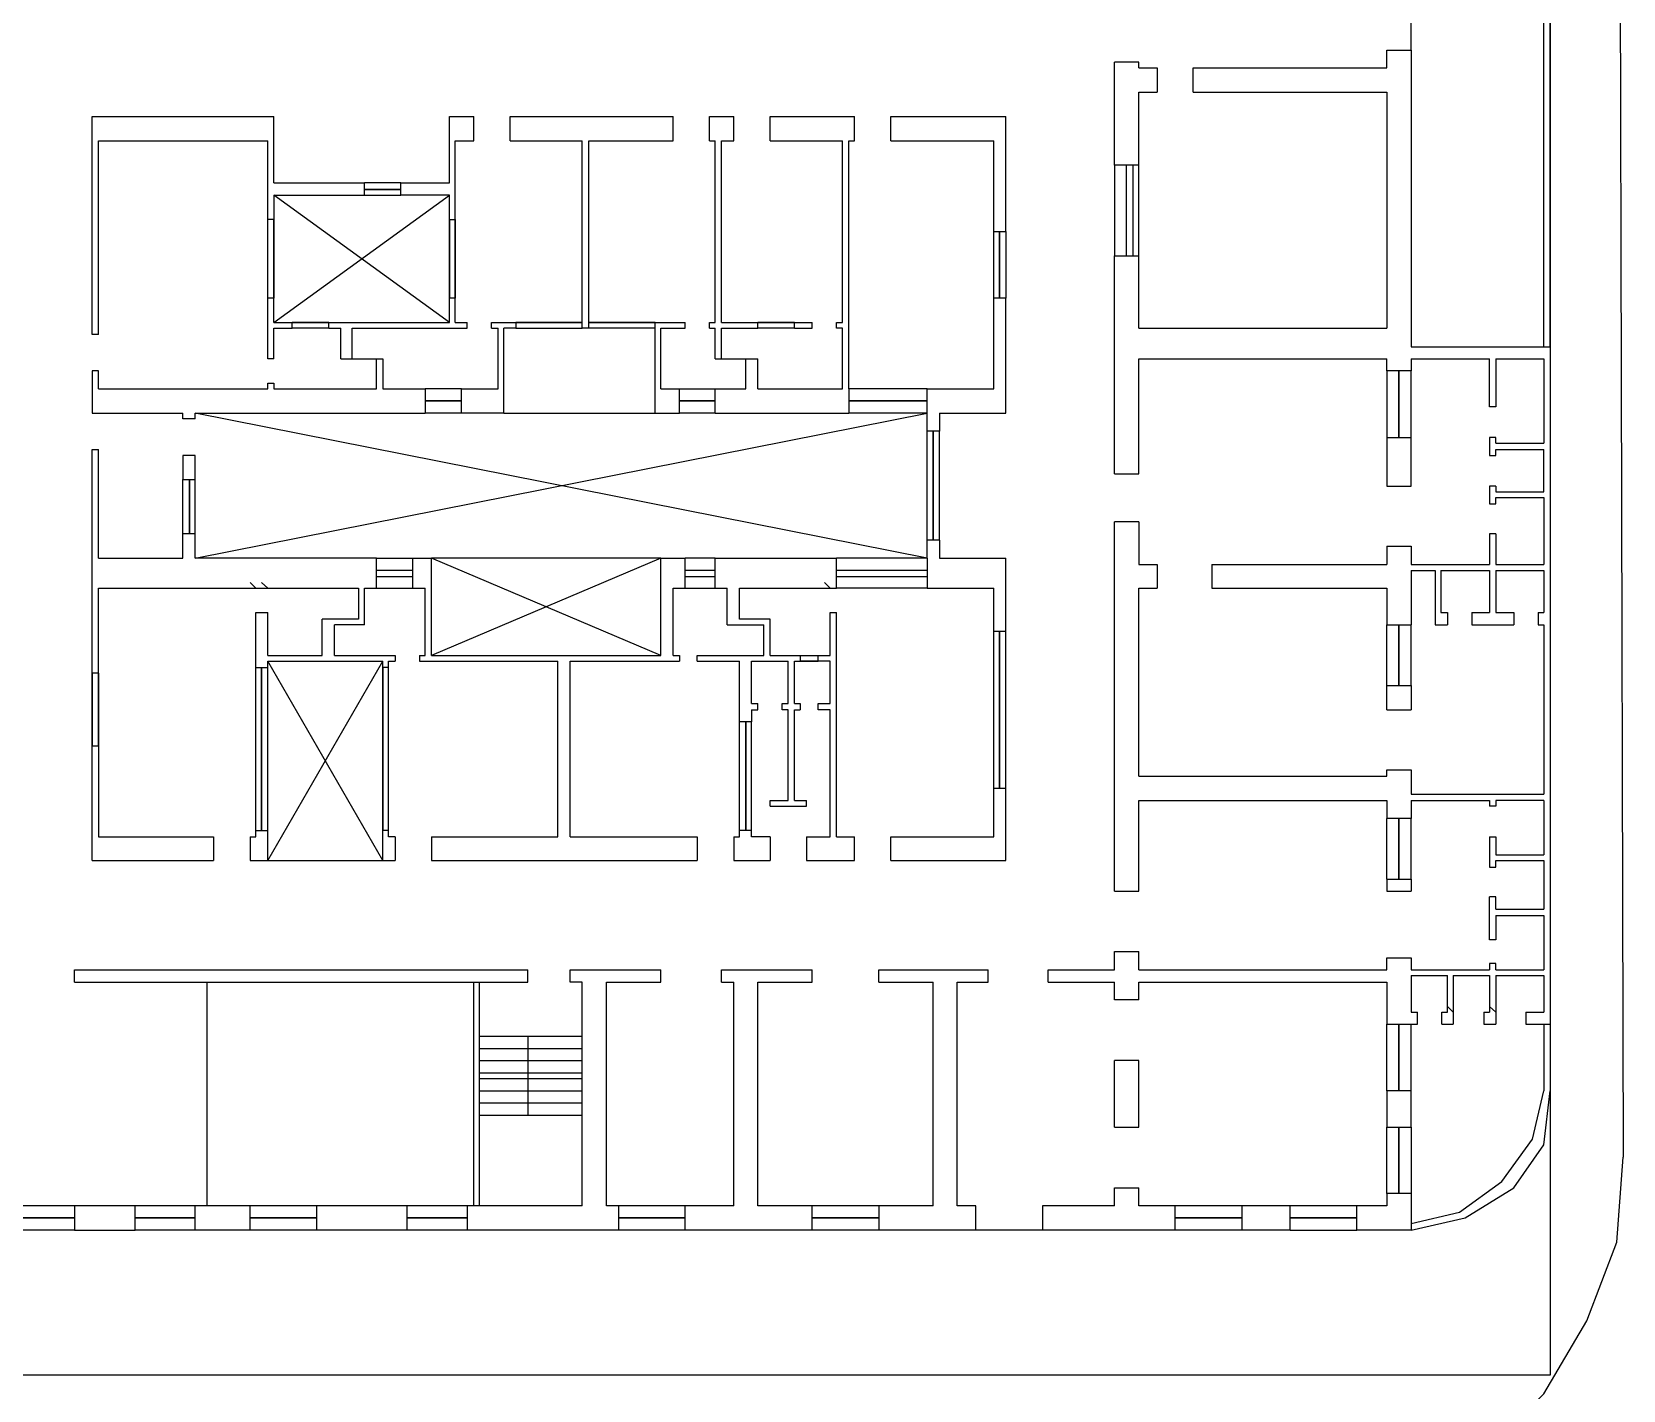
# Model space of a CAD drawing. Header units: millimetres. Extents: x -518.8 to -461.2, y 3.5 to 44.2.
# Drawn here: x -475.176 to -473.502, y 11.647 to 13.076 of the extents above; entities that cross this region are included whole.
import ezdxf

# ---------------------------------------------------------------- set-up
doc = ezdxf.new("R2010")
doc.units = ezdxf.units.MM
doc.header["$MEASUREMENT"] = 0
doc.layers.add('8', color=8, linetype='Continuous')

msp = doc.modelspace()

# ---------------------------------------------------------------- linework, layer by layer
at = {"layer": '8'}
for points in [[(-473.5083, 14.4887), (-473.5015, 11.8917)], [(-473.5782, 14.0052), (-473.5782, 11.6624)], [(-473.585, 12.7443), (-473.585, 13.5721)], [(-473.5782, 12.7443), (-473.5782, 13.5721)], [(-473.7504, 13.0375), (-473.7504, 13.0563), (-473.7504, 13.0563), (-473.7248, 13.0563), (-473.7248, 13.0563), (-473.7248, 13.1007)], [(-473.7248, 13.0563), (-473.7248, 12.7443)], [(-474.0369, 12.9353), (-474.0369, 13.0436)], [(-474.0113, 13.0375), (-474.0113, 13.0436), (-474.0369, 13.0436)], [(-474.0113, 13.0375), (-473.9918, 13.0375)], [(-473.9918, 13.0375), (-473.9918, 13.012)], [(-473.9542, 13.012), (-473.9542, 13.0375), (-473.9542, 13.0375), (-473.7504, 13.0375)], [(-474.0113, 12.9353), (-474.0113, 13.012)], [(-474.0113, 13.012), (-473.9918, 13.012)], [(-473.9542, 13.012), (-473.7504, 13.012)], [(-473.7504, 13.012), (-473.7504, 12.7639)], [(-475.1128, 12.7571), (-475.1128, 12.9864)], [(-475.1128, 12.9864), (-474.9218, 12.9864)], [(-474.9218, 12.9165), (-474.9218, 12.9864)], [(-474.7369, 12.9165), (-474.7369, 12.9864)], [(-474.7369, 12.9864), (-474.7113, 12.9864)], [(-474.7113, 12.9609), (-474.7113, 12.9864)], [(-474.673, 12.9864), (-474.5015, 12.9864)], [(-474.673, 12.9609), (-474.673, 12.9864)], [(-474.5015, 12.9609), (-474.5015, 12.9864)], [(-474.4632, 12.9609), (-474.4632, 12.9864)], [(-474.4632, 12.9864), (-474.4376, 12.9864)], [(-474.4376, 12.9609), (-474.4376, 12.9864)], [(-474.3993, 12.9609), (-474.3993, 12.9864)], [(-474.3993, 12.9864), (-474.3105, 12.9864)], [(-474.3105, 12.9609), (-474.3105, 12.9864)], [(-474.2722, 12.9609), (-474.2722, 12.9864)], [(-474.2722, 12.9864), (-474.1511, 12.9864)], [(-474.1511, 12.8654), (-474.1511, 12.9864)], [(-475.106, 12.7571), (-475.106, 12.9609)], [(-475.106, 12.9609), (-474.9278, 12.9609)], [(-474.9218, 12.9037), (-474.9218, 12.8782), (-474.9218, 12.7954), (-474.9218, 12.7954), (-474.9218, 12.8782), (-474.9218, 12.8782), (-474.9218, 12.7954), (-474.9218, 12.7954), (-474.9278, 12.7954), (-474.9278, 12.7954), (-474.9278, 12.8782), (-474.9278, 12.8782), (-474.9278, 12.9609)], [(-474.7308, 12.9609), (-474.7113, 12.9609)], [(-474.7308, 12.8782), (-474.7308, 12.9609)], [(-474.673, 12.9609), (-474.597, 12.9609)], [(-474.597, 12.7639), (-474.597, 12.9609)], [(-474.5902, 12.7639), (-474.5902, 12.9609)], [(-474.5902, 12.9609), (-474.5015, 12.9609)], [(-474.4632, 12.9609), (-474.4572, 12.9609)], [(-474.4572, 12.7699), (-474.4572, 12.9609)], [(-474.4504, 12.7699), (-474.4504, 12.9609)], [(-474.4504, 12.9609), (-474.4376, 12.9609)], [(-474.3993, 12.9609), (-474.3233, 12.9609)], [(-474.3233, 12.7699), (-474.3233, 12.9609)], [(-474.3166, 12.7), (-474.3166, 12.9609)], [(-474.3166, 12.9609), (-474.3105, 12.9609)], [(-474.2722, 12.9609), (-474.1639, 12.9609)], [(-474.1639, 12.8654), (-474.1639, 12.9609)], [(-474.0113, 12.9353), (-474.0369, 12.9353), (-474.0369, 12.9353), (-474.0369, 12.8398), (-474.0113, 12.8398), (-474.0113, 12.8398), (-474.0113, 12.9353)], [(-474.0241, 12.8398), (-474.0241, 12.9353)], [(-474.0173, 12.8398), (-474.0173, 12.9353)], [(-474.9218, 12.9165), (-474.8263, 12.9165)], [(-474.8263, 12.9037), (-474.8263, 12.9165)], [(-474.788, 12.9165), (-474.8263, 12.9165)], [(-474.7369, 12.9037), (-474.788, 12.9037), (-474.788, 12.9037), (-474.788, 12.9165), (-474.788, 12.9165), (-474.7369, 12.9165)], [(-474.7369, 12.7699), (-474.9218, 12.9037)], [(-474.9218, 12.7699), (-474.7369, 12.9037)], [(-474.9218, 12.9037), (-474.8263, 12.9037)], [(-474.788, 12.9097), (-474.8263, 12.9097), (-474.788, 12.9097)], [(-474.8263, 12.9037), (-474.788, 12.9037)], [(-474.7369, 12.8782), (-474.7369, 12.9037)], [(-474.9218, 12.8782), (-474.9278, 12.8782)], [(-474.7369, 12.8782), (-474.7308, 12.8782), (-474.7308, 12.8782), (-474.7308, 12.7954), (-474.7369, 12.7954), (-474.7369, 12.7954), (-474.7369, 12.8782), (-474.7369, 12.8782), (-474.7369, 12.7954)], [(-474.7308, 12.7954), (-474.7308, 12.8782)], [(-474.1639, 12.8654), (-474.1511, 12.8654), (-474.1511, 12.8654), (-474.1511, 12.7954), (-474.1639, 12.7954), (-474.1639, 12.7954), (-474.1639, 12.8654)], [(-474.1579, 12.7954), (-474.1579, 12.8654), (-474.1579, 12.8654), (-474.1579, 12.7954)], [(-474.0369, 12.6105), (-474.0369, 12.8398)], [(-474.0113, 12.7639), (-474.0113, 12.8398)], [(-474.9278, 12.7315), (-474.9278, 12.7954)], [(-474.9218, 12.7699), (-474.9218, 12.7954)], [(-474.7369, 12.7699), (-474.7369, 12.7954)], [(-474.7308, 12.7699), (-474.7308, 12.7954)], [(-474.1639, 12.7), (-474.1639, 12.7954)], [(-474.1511, 12.6744), (-474.1511, 12.7954)], [(-474.9218, 12.7699), (-474.9023, 12.7699)], [(-474.9218, 12.7639), (-474.9023, 12.7639)], [(-474.9218, 12.7315), (-474.9218, 12.7639)], [(-474.9023, 12.7639), (-474.9023, 12.7699)], [(-474.8639, 12.7699), (-474.9023, 12.7699), (-474.9023, 12.7699), (-474.8639, 12.7699)], [(-474.8639, 12.7699), (-474.9023, 12.7699)], [(-474.8639, 12.7639), (-474.9023, 12.7639)], [(-474.8639, 12.7639), (-474.8639, 12.7699)], [(-474.8639, 12.7699), (-474.7369, 12.7699)], [(-474.8639, 12.7639), (-474.8511, 12.7639)], [(-474.8511, 12.7315), (-474.8511, 12.7639)], [(-474.8391, 12.7639), (-474.7181, 12.7639)], [(-474.8391, 12.7315), (-474.8391, 12.7639)], [(-474.7308, 12.7699), (-474.7181, 12.7699)], [(-474.7181, 12.7639), (-474.7181, 12.7699)], [(-474.6925, 12.7639), (-474.6925, 12.7699)], [(-474.6925, 12.7699), (-474.6669, 12.7699), (-474.6669, 12.7699), (-474.6669, 12.7639)], [(-474.6925, 12.7639), (-474.6857, 12.7639)], [(-474.6857, 12.7), (-474.6857, 12.7639)], [(-474.6669, 12.7639), (-474.6797, 12.7639)], [(-474.6797, 12.6744), (-474.6797, 12.7639)], [(-474.597, 12.7699), (-474.6669, 12.7699), (-474.597, 12.7699), (-474.6669, 12.7699)], [(-474.6669, 12.7639), (-474.597, 12.7639)], [(-474.5203, 12.7639), (-474.5902, 12.7639), (-474.5902, 12.7639), (-474.597, 12.7639)], [(-474.5203, 12.7699), (-474.5902, 12.7699), (-474.5203, 12.7699), (-474.5902, 12.7699)], [(-474.5203, 12.7699), (-474.4887, 12.7699)], [(-474.5203, 12.6744), (-474.5203, 12.7699)], [(-474.5143, 12.7639), (-474.4887, 12.7639)], [(-474.5143, 12.7), (-474.5143, 12.7639)], [(-474.4887, 12.7639), (-474.4887, 12.7699)], [(-474.4632, 12.7639), (-474.4632, 12.7699)], [(-474.4632, 12.7699), (-474.4572, 12.7699)], [(-474.4632, 12.7639), (-474.4572, 12.7639)], [(-474.4572, 12.7315), (-474.4572, 12.7639)], [(-474.4504, 12.7699), (-474.4121, 12.7699)], [(-474.4504, 12.7315), (-474.4504, 12.7639)], [(-474.4504, 12.7639), (-474.4121, 12.7639)], [(-474.4121, 12.7639), (-474.4121, 12.7699)], [(-474.4121, 12.7699), (-474.3737, 12.7699), (-474.3737, 12.7699), (-474.3549, 12.7699)], [(-474.3737, 12.7699), (-474.4121, 12.7699), (-474.4121, 12.7699), (-474.3737, 12.7699)], [(-474.3737, 12.7639), (-474.4121, 12.7639)], [(-474.3737, 12.7639), (-474.3737, 12.7699)], [(-474.3737, 12.7639), (-474.3549, 12.7639)], [(-474.3549, 12.7639), (-474.3549, 12.7699)], [(-474.3233, 12.7639), (-474.3293, 12.7639), (-474.3293, 12.7639), (-474.3293, 12.7699), (-474.3233, 12.7699)], [(-474.3233, 12.7), (-474.3233, 12.7639)], [(-474.0113, 12.7639), (-473.7504, 12.7639)], [(-475.106, 12.7571), (-475.1128, 12.7571)], [(-474.9218, 12.7315), (-474.9278, 12.7315)], [(-474.8511, 12.7315), (-474.8136, 12.7315)], [(-474.8391, 12.7315), (-474.8068, 12.7315)], [(-474.8136, 12.7), (-474.8136, 12.7315)], [(-474.8068, 12.7315), (-474.8068, 12.7), (-474.8068, 12.7), (-474.7624, 12.7), (-474.7624, 12.7), (-474.7624, 12.6744)], [(-474.4572, 12.7315), (-474.4248, 12.7315)], [(-474.4504, 12.7315), (-474.4121, 12.7315)], [(-474.4248, 12.7), (-474.4248, 12.7315)], [(-474.4121, 12.7), (-474.4121, 12.7315)], [(-474.0369, 12.6105), (-474.0113, 12.6105), (-474.0113, 12.6105), (-474.0113, 12.7315), (-474.0113, 12.7315), (-473.7504, 12.7315)], [(-473.7248, 12.7315), (-473.7248, 12.7188), (-473.7248, 12.7188), (-473.7504, 12.7188), (-473.7504, 12.7315)], [(-473.7248, 12.7443), (-473.5782, 12.7443)], [(-473.7248, 12.7315), (-473.6421, 12.7315)], [(-473.6354, 12.7315), (-473.6354, 12.6812), (-473.6354, 12.6812), (-473.6421, 12.6812), (-473.6421, 12.6812), (-473.6421, 12.7315)], [(-473.6354, 12.7315), (-473.585, 12.7315)], [(-473.585, 12.7315), (-473.585, 12.6428)], [(-473.5782, 12.7443), (-473.5782, 12.0315)], [(-475.106, 12.7), (-475.106, 12.7188), (-475.106, 12.7188), (-475.1128, 12.7188), (-475.1128, 12.7188), (-475.1128, 12.6744)], [(-473.7504, 12.7188), (-473.7504, 12.6488), (-473.7504, 12.6488), (-473.7248, 12.6488), (-473.7248, 12.6488), (-473.7248, 12.7188)], [(-473.7376, 12.6488), (-473.7376, 12.7188), (-473.7376, 12.7188), (-473.7376, 12.6488)], [(-475.106, 12.7), (-474.9278, 12.7)], [(-474.9278, 12.7), (-474.9278, 12.706), (-474.9278, 12.706), (-474.9218, 12.706), (-474.9218, 12.7)], [(-474.9218, 12.7), (-474.8136, 12.7)], [(-474.7241, 12.7), (-474.7624, 12.7)], [(-474.6797, 12.6744), (-474.7241, 12.6744), (-474.7241, 12.6744), (-474.7241, 12.7), (-474.7241, 12.7), (-474.6857, 12.7)], [(-474.5143, 12.7), (-474.4948, 12.7)], [(-474.4572, 12.6744), (-474.4948, 12.6744), (-474.4948, 12.6744), (-474.4948, 12.7), (-474.4948, 12.7), (-474.4572, 12.7)], [(-474.4572, 12.6744), (-474.4572, 12.7)], [(-474.4572, 12.7), (-474.4248, 12.7)], [(-474.4121, 12.7), (-474.3233, 12.7)], [(-474.3166, 12.7), (-474.3166, 12.6744)], [(-474.2339, 12.7), (-474.3166, 12.7)], [(-474.2339, 12.6744), (-474.2339, 12.7), (-474.2339, 12.7), (-474.1639, 12.7)], [(-474.7241, 12.6872), (-474.7624, 12.6872), (-474.7624, 12.6872), (-474.7241, 12.6872)], [(-474.4572, 12.6872), (-474.4948, 12.6872), (-474.4948, 12.6872), (-474.4572, 12.6872)], [(-474.2339, 12.6872), (-474.3166, 12.6872), (-474.3166, 12.6872), (-474.2339, 12.6872)], [(-475.1128, 12.6744), (-475.0173, 12.6744)], [(-475.0173, 12.6684), (-475.0173, 12.6744)], [(-475.0045, 12.6684), (-475.0173, 12.6684)], [(-475.0045, 12.5218), (-474.2339, 12.6744)], [(-474.2339, 12.5218), (-475.0045, 12.6744)], [(-475.0045, 12.6684), (-475.0045, 12.6744)], [(-475.0045, 12.6744), (-474.7624, 12.6744)], [(-474.7241, 12.6744), (-474.7624, 12.6744)], [(-474.6797, 12.6744), (-474.5203, 12.6744)], [(-474.5203, 12.6744), (-474.4948, 12.6744)], [(-474.4572, 12.6744), (-474.3166, 12.6744)], [(-474.2211, 12.6744), (-474.2211, 12.6556), (-474.2211, 12.6556), (-474.2339, 12.6556), (-474.2339, 12.6556), (-474.2339, 12.6744), (-474.3166, 12.6744)], [(-474.2211, 12.6744), (-474.1511, 12.6744)], [(-474.2339, 12.5406), (-474.2339, 12.6556)], [(-474.2278, 12.5406), (-474.2278, 12.6556), (-474.2278, 12.6556), (-474.2278, 12.5406)], [(-474.2211, 12.5406), (-474.2211, 12.6556)], [(-473.7504, 12.6488), (-473.7504, 12.5977), (-473.7504, 12.5977), (-473.7248, 12.5977), (-473.7248, 12.5977), (-473.7248, 12.6488)], [(-473.6354, 12.6428), (-473.6354, 12.6488), (-473.6354, 12.6488), (-473.6421, 12.6488)], [(-473.6421, 12.6488), (-473.6421, 12.63)], [(-475.1128, 12.4007), (-475.1128, 12.636)], [(-475.1128, 12.636), (-475.106, 12.636)], [(-475.106, 12.5218), (-475.106, 12.636)], [(-475.0045, 12.63), (-475.0173, 12.63), (-475.0173, 12.63), (-475.0173, 12.6045), (-475.0045, 12.6045), (-475.0045, 12.6045), (-475.0045, 12.63)], [(-473.6421, 12.63), (-473.6354, 12.63), (-473.6354, 12.636), (-473.6354, 12.636), (-473.585, 12.636)], [(-473.6354, 12.6428), (-473.585, 12.6428)], [(-473.6354, 12.5977), (-473.6354, 12.5917), (-473.6354, 12.5917), (-473.585, 12.5917), (-473.585, 12.5917), (-473.585, 12.636)], [(-475.0173, 12.5473), (-475.0173, 12.6045)], [(-475.0105, 12.5473), (-475.0105, 12.6045), (-475.0105, 12.6045), (-475.0105, 12.5473)], [(-475.0045, 12.5473), (-475.0045, 12.6045)], [(-473.6421, 12.5977), (-473.6421, 12.5789)], [(-473.6354, 12.5977), (-473.6421, 12.5977)], [(-473.6421, 12.5789), (-473.6354, 12.5789), (-473.6354, 12.5857), (-473.6354, 12.5857), (-473.585, 12.5857)], [(-473.585, 12.5857), (-473.585, 12.515)], [(-475.0045, 12.5473), (-475.0173, 12.5473)], [(-475.0173, 12.5218), (-475.0173, 12.5473)], [(-475.0045, 12.5218), (-475.0045, 12.5473)], [(-474.0369, 12.1714), (-474.0369, 12.5601)], [(-474.0113, 12.5601), (-474.0369, 12.5601)], [(-474.0113, 12.5601), (-474.0113, 12.515), (-474.0113, 12.515), (-473.9918, 12.515)], [(-473.6354, 12.5473), (-473.6421, 12.5473)], [(-473.6421, 12.5473), (-473.6421, 12.515)], [(-473.6354, 12.5473), (-473.6354, 12.515)], [(-474.2211, 12.5406), (-474.2339, 12.5406)], [(-474.2339, 12.5218), (-474.2339, 12.5406)], [(-474.2211, 12.5406), (-474.2211, 12.5218), (-474.2211, 12.5218), (-474.1511, 12.5218)], [(-473.7504, 12.5345), (-473.7248, 12.5345)], [(-473.7504, 12.5345), (-473.7504, 12.515)], [(-473.7248, 12.5345), (-473.7248, 12.515)], [(-475.106, 12.5218), (-475.0173, 12.5218)], [(-474.8136, 12.4902), (-474.8136, 12.5218), (-474.8136, 12.5218), (-475.0045, 12.5218)], [(-474.8136, 12.5218), (-474.7752, 12.5218), (-474.7752, 12.5218), (-474.7557, 12.5218)], [(-474.7752, 12.4902), (-474.7752, 12.5218)], [(-474.5143, 12.5218), (-474.7557, 12.5218)], [(-474.5143, 12.5218), (-474.7557, 12.4195), (-474.7557, 12.4195), (-474.5143, 12.4195), (-474.5143, 12.4195), (-474.7557, 12.5218)], [(-474.7557, 12.4195), (-474.7557, 12.5218)], [(-474.5143, 12.5218), (-474.4887, 12.5218)], [(-474.5143, 12.4195), (-474.5143, 12.5218)], [(-474.5015, 12.4902), (-474.4887, 12.4902), (-474.4887, 12.4902), (-474.4572, 12.4902), (-474.4572, 12.4902), (-474.4572, 12.5218)], [(-474.4572, 12.5218), (-474.4887, 12.5218)], [(-474.4887, 12.4902), (-474.4887, 12.5218)], [(-474.4572, 12.5218), (-474.3293, 12.5218)], [(-474.3293, 12.4902), (-474.3293, 12.5218)], [(-474.2339, 12.5218), (-474.3293, 12.5218)], [(-474.2339, 12.5218), (-474.2339, 12.4902), (-474.2339, 12.4902), (-474.1639, 12.4902)], [(-474.1511, 12.4451), (-474.1511, 12.5218)], [(-473.9918, 12.515), (-473.9918, 12.4902)], [(-473.9346, 12.515), (-473.7504, 12.515)], [(-473.9346, 12.515), (-473.9346, 12.4902)], [(-473.7248, 12.515), (-473.6421, 12.515)], [(-473.6354, 12.515), (-473.585, 12.515)], [(-474.9406, 12.4902), (-474.9466, 12.4962)], [(-474.9278, 12.4902), (-474.9346, 12.4962)], [(-474.7752, 12.509), (-474.8136, 12.509)], [(-474.7752, 12.5022), (-474.8136, 12.5022)], [(-474.4572, 12.509), (-474.4887, 12.509)], [(-474.4572, 12.5022), (-474.4887, 12.5022)], [(-474.3361, 12.4902), (-474.3421, 12.4962)], [(-474.2339, 12.509), (-474.3293, 12.509)], [(-474.2339, 12.5022), (-474.3293, 12.5022)], [(-473.7248, 12.509), (-473.6993, 12.509)], [(-473.7248, 12.509), (-473.7248, 12.4518)], [(-473.6993, 12.509), (-473.6993, 12.4518)], [(-473.6933, 12.509), (-473.6933, 12.4646), (-473.6933, 12.4646), (-473.6865, 12.4646)], [(-473.6933, 12.509), (-473.6421, 12.509)], [(-473.6421, 12.509), (-473.6421, 12.4646)], [(-473.6354, 12.509), (-473.585, 12.509)], [(-473.6354, 12.509), (-473.6354, 12.4646)], [(-473.585, 12.509), (-473.585, 12.4646)], [(-475.106, 12.4007), (-475.106, 12.4902)], [(-475.106, 12.4902), (-474.9406, 12.4902)], [(-474.9406, 12.4902), (-474.9278, 12.4902)], [(-474.9278, 12.4902), (-474.8324, 12.4902), (-474.8324, 12.4902), (-474.8324, 12.4578), (-474.8324, 12.4578), (-474.8707, 12.4578)], [(-474.8263, 12.4902), (-474.8136, 12.4902)], [(-474.8263, 12.4518), (-474.8263, 12.4902)], [(-474.8136, 12.4902), (-474.7752, 12.4902), (-474.7752, 12.4902), (-474.7624, 12.4902)], [(-474.7624, 12.4195), (-474.7624, 12.4902)], [(-474.5015, 12.4195), (-474.5015, 12.4902)], [(-474.4572, 12.4902), (-474.4444, 12.4902)], [(-474.4444, 12.4518), (-474.4444, 12.4902)], [(-474.3993, 12.4578), (-474.4316, 12.4578), (-474.4316, 12.4578), (-474.4316, 12.4902)], [(-474.4316, 12.4902), (-474.3361, 12.4902)], [(-474.3361, 12.4902), (-474.3293, 12.4902)], [(-474.2339, 12.4902), (-474.3293, 12.4902)], [(-474.1639, 12.4451), (-474.1639, 12.4902)], [(-474.0113, 12.2924), (-474.0113, 12.4902)], [(-474.0113, 12.4902), (-473.9918, 12.4902)], [(-473.9346, 12.4902), (-473.7504, 12.4902)], [(-473.7504, 12.4902), (-473.7504, 12.4518)], [(-474.9406, 12.4067), (-474.9406, 12.4646)], [(-474.9406, 12.4646), (-474.9278, 12.4646)], [(-474.9278, 12.4195), (-474.9278, 12.4646)], [(-474.3361, 12.4646), (-474.3293, 12.4646)], [(-474.3361, 12.4195), (-474.3361, 12.4646)], [(-474.3293, 12.2285), (-474.3293, 12.4646)], [(-473.6865, 12.4646), (-473.6865, 12.4518)], [(-473.6609, 12.4646), (-473.6421, 12.4646)], [(-473.6609, 12.4646), (-473.6609, 12.4518)], [(-473.6354, 12.4646), (-473.6166, 12.4646)], [(-473.6166, 12.4646), (-473.6166, 12.4518)], [(-473.591, 12.4646), (-473.585, 12.4646)], [(-473.591, 12.4646), (-473.591, 12.4518)], [(-474.8707, 12.4195), (-474.8707, 12.4578)], [(-474.8579, 12.4195), (-474.8579, 12.4518)], [(-474.8263, 12.4518), (-474.8579, 12.4518)], [(-474.4444, 12.4518), (-474.406, 12.4518)], [(-474.406, 12.4195), (-474.406, 12.4518)], [(-474.3993, 12.4195), (-474.3993, 12.4578)], [(-474.1639, 12.2797), (-474.1639, 12.4451)], [(-474.1639, 12.4451), (-474.1511, 12.4451)], [(-474.1579, 12.2797), (-474.1579, 12.4451), (-474.1579, 12.4451), (-474.1579, 12.2797)], [(-474.1511, 12.2797), (-474.1511, 12.4451)], [(-473.7504, 12.3879), (-473.7504, 12.4518)], [(-473.7504, 12.4518), (-473.7248, 12.4518)], [(-473.7376, 12.3879), (-473.7376, 12.4518), (-473.7376, 12.4518), (-473.7376, 12.3879)], [(-473.7248, 12.3879), (-473.7248, 12.4518)], [(-473.6993, 12.4518), (-473.6865, 12.4518)], [(-473.6609, 12.4518), (-473.6166, 12.4518)], [(-473.591, 12.4518), (-473.585, 12.4518)], [(-473.585, 12.4518), (-473.585, 12.2736)], [(-474.9278, 12.4195), (-474.8707, 12.4195)], [(-474.9278, 12.4067), (-474.9278, 12.4135)], [(-474.9278, 12.2037), (-474.8068, 12.4135)], [(-474.8068, 12.2037), (-474.9278, 12.4135)], [(-474.9278, 12.4135), (-474.8068, 12.4135)], [(-474.8579, 12.4195), (-474.794, 12.4195)], [(-474.8068, 12.4067), (-474.8068, 12.4135)], [(-474.8008, 12.4067), (-474.8008, 12.4135)], [(-474.8008, 12.4135), (-474.794, 12.4135)], [(-474.794, 12.4195), (-474.794, 12.4135)], [(-474.7684, 12.4195), (-474.7684, 12.4135)], [(-474.7684, 12.4195), (-474.7624, 12.4195)], [(-474.7684, 12.4135), (-474.6226, 12.4135)], [(-474.6226, 12.2285), (-474.6226, 12.4135)], [(-474.6098, 12.2285), (-474.6098, 12.4135)], [(-474.6098, 12.4135), (-474.4948, 12.4135)], [(-474.5015, 12.4195), (-474.4948, 12.4195), (-474.4948, 12.4195), (-474.4948, 12.4135)], [(-474.476, 12.4135), (-474.476, 12.4195)], [(-474.476, 12.4195), (-474.406, 12.4195)], [(-474.476, 12.4135), (-474.4316, 12.4135)], [(-474.4316, 12.3496), (-474.4316, 12.4135)], [(-474.4188, 12.3691), (-474.4188, 12.4135)], [(-474.4188, 12.4135), (-474.3805, 12.4135)], [(-474.3993, 12.4195), (-474.3677, 12.4195), (-474.3677, 12.4195), (-474.3677, 12.4135)], [(-474.3805, 12.3691), (-474.3805, 12.4135)], [(-474.3737, 12.3691), (-474.3737, 12.4135)], [(-474.3737, 12.4135), (-474.3677, 12.4135)], [(-474.3677, 12.4195), (-474.3489, 12.4195)], [(-474.3489, 12.4135), (-474.3677, 12.4135)], [(-474.3677, 12.4135), (-474.3489, 12.4135), (-474.3677, 12.4135)], [(-474.3361, 12.4135), (-474.3489, 12.4135), (-474.3489, 12.4135), (-474.3489, 12.4195), (-474.3361, 12.4195)], [(-474.3361, 12.3691), (-474.3361, 12.4135)], [(-475.106, 12.4007), (-475.1128, 12.4007)], [(-475.106, 12.324), (-475.106, 12.4007), (-475.106, 12.4007), (-475.106, 12.324), (-475.106, 12.324), (-475.1128, 12.324), (-475.1128, 12.324), (-475.1128, 12.4007), (-475.1128, 12.4007), (-475.1128, 12.324)], [(-474.9406, 12.4067), (-474.9278, 12.4067)], [(-474.9406, 12.2353), (-474.9406, 12.4067)], [(-474.9346, 12.2353), (-474.9346, 12.4067), (-474.9346, 12.4067), (-474.9346, 12.2353)], [(-474.9278, 12.2353), (-474.9278, 12.4067)], [(-474.8008, 12.4067), (-474.8068, 12.4067)], [(-474.8068, 12.2353), (-474.8068, 12.4067), (-474.8068, 12.4067), (-474.8068, 12.2353), (-474.8068, 12.2353), (-474.8068, 12.4067)], [(-474.8008, 12.2353), (-474.8008, 12.4067)], [(-473.7504, 12.3624), (-473.7504, 12.3879), (-473.7504, 12.3879), (-473.7248, 12.3879), (-473.7248, 12.3879), (-473.7248, 12.3624)], [(-474.4188, 12.3624), (-474.4188, 12.3496), (-474.4188, 12.3496), (-474.4316, 12.3496)], [(-474.4188, 12.3691), (-474.4121, 12.3691)], [(-474.4188, 12.3624), (-474.4121, 12.3624)], [(-474.4121, 12.3624), (-474.4121, 12.3691)], [(-474.3805, 12.3624), (-474.3865, 12.3624), (-474.3865, 12.3624), (-474.3865, 12.3691), (-474.3865, 12.3691), (-474.3805, 12.3691)], [(-474.3805, 12.2669), (-474.3805, 12.3624)], [(-474.3737, 12.3691), (-474.3677, 12.3691), (-474.3677, 12.3691), (-474.3677, 12.3624)], [(-474.3737, 12.3624), (-474.3677, 12.3624)], [(-474.3737, 12.2669), (-474.3737, 12.3624)], [(-474.3361, 12.3624), (-474.3489, 12.3624), (-474.3489, 12.3624), (-474.3489, 12.3691), (-474.3361, 12.3691)], [(-474.3361, 12.2285), (-474.3361, 12.3624)], [(-473.7504, 12.3624), (-473.7248, 12.3624)], [(-474.4316, 12.2353), (-474.4316, 12.3496)], [(-474.4248, 12.2353), (-474.4248, 12.3496), (-474.4248, 12.3496), (-474.4248, 12.2353)], [(-474.4188, 12.2353), (-474.4188, 12.3496)], [(-475.1128, 12.2037), (-475.1128, 12.324)], [(-475.106, 12.324), (-475.106, 12.2285), (-475.106, 12.2285), (-474.985, 12.2285)], [(-473.7504, 12.2924), (-473.7504, 12.2992), (-473.7504, 12.2992), (-473.7248, 12.2992)], [(-473.7248, 12.2992), (-473.7248, 12.2736)], [(-474.2722, 12.2285), (-474.1639, 12.2285), (-474.1639, 12.2285), (-474.1639, 12.2797), (-474.1639, 12.2797), (-474.1511, 12.2797)], [(-474.1511, 12.2037), (-474.1511, 12.2797)], [(-474.0113, 12.2924), (-473.7504, 12.2924)], [(-474.3993, 12.2669), (-474.3805, 12.2669)], [(-474.3993, 12.2609), (-474.3993, 12.2669)], [(-474.3993, 12.2609), (-474.3609, 12.2609)], [(-474.3737, 12.2669), (-474.3609, 12.2669)], [(-474.3609, 12.2609), (-474.3609, 12.2669)], [(-474.0113, 12.1714), (-474.0113, 12.2669)], [(-474.0113, 12.2669), (-473.7504, 12.2669)], [(-473.7504, 12.2669), (-473.7504, 12.2481)], [(-473.7248, 12.2669), (-473.7248, 12.2481), (-473.7248, 12.2481), (-473.7504, 12.2481)], [(-473.7248, 12.2736), (-473.585, 12.2736)], [(-473.7248, 12.2669), (-473.6421, 12.2669)], [(-473.6421, 12.2669), (-473.6421, 12.2609)], [(-473.585, 12.2669), (-473.6354, 12.2669), (-473.6354, 12.2669), (-473.6354, 12.2609), (-473.6354, 12.2609), (-473.6421, 12.2609)], [(-473.585, 12.2669), (-473.585, 12.2097)], [(-473.7504, 12.1842), (-473.7504, 12.2481)], [(-473.7376, 12.1842), (-473.7376, 12.2481), (-473.7376, 12.2481), (-473.7376, 12.1842)], [(-473.7248, 12.1842), (-473.7248, 12.2481)], [(-474.985, 12.2285), (-474.985, 12.2037)], [(-474.9466, 12.2285), (-474.9406, 12.2285), (-474.9406, 12.2285), (-474.9406, 12.2353), (-474.9406, 12.2353), (-474.9278, 12.2353)], [(-474.9466, 12.2285), (-474.9466, 12.2037)], [(-474.9278, 12.2037), (-474.9278, 12.2353)], [(-474.8068, 12.2037), (-474.8068, 12.2353)], [(-474.794, 12.2285), (-474.8008, 12.2285), (-474.8008, 12.2285), (-474.8008, 12.2353), (-474.8008, 12.2353), (-474.8068, 12.2353)], [(-474.794, 12.2285), (-474.794, 12.2037)], [(-474.7557, 12.2285), (-474.7557, 12.2037)], [(-474.7557, 12.2285), (-474.6226, 12.2285)], [(-474.6098, 12.2285), (-474.476, 12.2285)], [(-474.476, 12.2285), (-474.476, 12.2037)], [(-474.4376, 12.2285), (-474.4376, 12.2037)], [(-474.4376, 12.2285), (-474.4316, 12.2285)], [(-474.4316, 12.2285), (-474.4316, 12.2353)], [(-474.3993, 12.2285), (-474.4188, 12.2285), (-474.4188, 12.2285), (-474.4188, 12.2353), (-474.4188, 12.2353), (-474.4316, 12.2353)], [(-474.3993, 12.2285), (-474.3993, 12.2037)], [(-474.3609, 12.2285), (-474.3609, 12.2037)], [(-474.3609, 12.2285), (-474.3361, 12.2285)], [(-474.3293, 12.2285), (-474.3105, 12.2285)], [(-474.3105, 12.2037), (-474.3105, 12.2285)], [(-474.2722, 12.2037), (-474.2722, 12.2285)], [(-473.6421, 12.2285), (-473.6421, 12.1969)], [(-473.6421, 12.2285), (-473.6354, 12.2285)], [(-473.6354, 12.2285), (-473.6354, 12.2097)], [(-473.6354, 12.2097), (-473.585, 12.2097)], [(-475.1128, 12.2037), (-474.985, 12.2037)], [(-474.9466, 12.2037), (-474.9278, 12.2037)], [(-474.9278, 12.2037), (-474.8068, 12.2037), (-474.8068, 12.2037), (-474.794, 12.2037)], [(-474.7557, 12.2037), (-474.476, 12.2037)], [(-474.4376, 12.2037), (-474.3993, 12.2037)], [(-474.3609, 12.2037), (-474.3105, 12.2037)], [(-474.2722, 12.2037), (-474.1511, 12.2037)], [(-473.6421, 12.1969), (-473.6354, 12.1969), (-473.6354, 12.2037), (-473.6354, 12.2037), (-473.585, 12.2037)], [(-473.585, 12.2037), (-473.585, 12.1526)], [(-473.7504, 12.1842), (-473.7248, 12.1842)], [(-473.7504, 12.1842), (-473.7504, 12.1714)], [(-473.7248, 12.1842), (-473.7248, 12.1714)], [(-474.0369, 12.1714), (-474.0113, 12.1714)], [(-473.7504, 12.1714), (-473.7248, 12.1714)], [(-473.6354, 12.1526), (-473.6354, 12.1654), (-473.6354, 12.1654), (-473.6421, 12.1654)], [(-473.6354, 12.1458), (-473.6354, 12.1203), (-473.6354, 12.1203), (-473.6421, 12.1203), (-473.6421, 12.1203), (-473.6421, 12.1654)], [(-473.6354, 12.1526), (-473.585, 12.1526)], [(-473.6354, 12.1458), (-473.585, 12.1458)], [(-473.585, 12.1458), (-473.585, 12.0887)], [(-474.0369, 12.1082), (-474.0113, 12.1082)], [(-474.0369, 12.0887), (-474.0369, 12.1082)], [(-474.0113, 12.0887), (-474.0113, 12.1082)], [(-473.7504, 12.0887), (-473.7504, 12.1015), (-473.7504, 12.1015), (-473.7248, 12.1015), (-473.7248, 12.0887)], [(-473.6354, 12.0887), (-473.6354, 12.0954), (-473.6354, 12.0954), (-473.6421, 12.0954), (-473.6421, 12.0954), (-473.6421, 12.0887)], [(-475.1316, 12.0759), (-475.1316, 12.0887)], [(-475.1316, 12.0887), (-474.6542, 12.0887)], [(-475.1316, 12.0759), (-474.6542, 12.0759)], [(-474.9918, 11.8406), (-474.9918, 12.0759)], [(-474.9918, 11.8406), (-474.9918, 12.0759)], [(-474.7113, 11.8406), (-474.7113, 12.0759)], [(-474.7053, 11.8406), (-474.7053, 12.0759)], [(-474.6542, 12.0759), (-474.6542, 12.0887)], [(-474.6098, 12.0887), (-474.5143, 12.0887)], [(-474.597, 12.0759), (-474.6098, 12.0759), (-474.6098, 12.0759), (-474.6098, 12.0887)], [(-474.597, 11.8406), (-474.597, 12.0759)], [(-474.5714, 11.8406), (-474.5714, 12.0759)], [(-474.5714, 12.0759), (-474.5143, 12.0759)], [(-474.5143, 12.0759), (-474.5143, 12.0887)], [(-474.4504, 12.0759), (-474.4504, 12.0887)], [(-474.4504, 12.0887), (-474.3549, 12.0887)], [(-474.4504, 12.0759), (-474.4376, 12.0759)], [(-474.4376, 11.8406), (-474.4376, 12.0759)], [(-474.4121, 12.0759), (-474.3549, 12.0759), (-474.3549, 12.0887)], [(-474.4121, 11.8406), (-474.4121, 12.0759)], [(-474.285, 12.0759), (-474.285, 12.0887)], [(-474.285, 12.0887), (-474.1699, 12.0887)], [(-474.285, 12.0759), (-474.2278, 12.0759)], [(-474.2278, 11.8406), (-474.2278, 12.0759)], [(-474.2023, 12.0759), (-474.1699, 12.0759), (-474.1699, 12.0887)], [(-474.2023, 11.8406), (-474.2023, 12.0759)], [(-474.1068, 12.0759), (-474.1068, 12.0887)], [(-474.1068, 12.0887), (-474.0369, 12.0887)], [(-474.1068, 12.0759), (-474.0369, 12.0759)], [(-474.0113, 12.0571), (-474.0369, 12.0571), (-474.0369, 12.0571), (-474.0369, 12.0759)], [(-474.0113, 12.0887), (-473.7504, 12.0887)], [(-474.0113, 12.0759), (-473.7504, 12.0759)], [(-474.0113, 12.0571), (-474.0113, 12.0759)], [(-473.7504, 12.0759), (-473.7504, 12.0315)], [(-473.7248, 12.0887), (-473.6421, 12.0887)], [(-473.7248, 12.0827), (-473.6865, 12.0827)], [(-473.7248, 12.0827), (-473.7248, 12.0443)], [(-473.6925, 12.0443), (-473.6865, 12.0443), (-473.6865, 12.0443), (-473.6865, 12.0827)], [(-473.6805, 12.0827), (-473.6805, 12.0443)], [(-473.6805, 12.0827), (-473.6421, 12.0827)], [(-473.6421, 12.0827), (-473.6421, 12.0443)], [(-473.6354, 12.0887), (-473.585, 12.0887)], [(-473.6354, 12.0827), (-473.585, 12.0827)], [(-473.6354, 12.0827), (-473.6354, 12.0443)], [(-473.585, 12.0827), (-473.585, 12.0443)], [(-473.7248, 12.0443), (-473.7181, 12.0443)], [(-473.7181, 12.0315), (-473.7181, 12.0443)], [(-473.6925, 12.0315), (-473.6925, 12.0443)], [(-473.6805, 12.0443), (-473.6865, 12.0503)], [(-473.6805, 12.0443), (-473.6805, 12.0315)], [(-473.6481, 12.0443), (-473.6481, 12.0315)], [(-473.6481, 12.0443), (-473.6421, 12.0443)], [(-473.6354, 12.0443), (-473.6421, 12.0503)], [(-473.6354, 12.0443), (-473.6354, 12.0315)], [(-473.6038, 12.0443), (-473.6038, 12.0315)], [(-473.6038, 12.0443), (-473.585, 12.0443)], [(-473.7504, 12.0315), (-473.7248, 12.0315)], [(-473.7504, 11.9616), (-473.7504, 12.0315)], [(-473.7376, 11.9616), (-473.7376, 12.0315), (-473.7376, 12.0315), (-473.7376, 11.9616)], [(-473.7248, 12.0315), (-473.7248, 12.0315), (-473.7248, 12.0315), (-473.7181, 12.0315)], [(-473.7248, 11.9616), (-473.7248, 12.0315)], [(-473.6925, 12.0315), (-473.6805, 12.0315)], [(-473.6481, 12.0315), (-473.6354, 12.0315)], [(-473.6038, 12.0315), (-473.5782, 12.0315), (-473.5782, 11.9616)], [(-473.585, 12.0315), (-473.585, 11.9616)], [(-474.7053, 12.0188), (-474.6542, 12.0188), (-474.6542, 12.0188), (-474.6542, 11.936), (-474.6542, 11.936), (-474.597, 11.936)], [(-474.6542, 12.0188), (-474.597, 12.0188)], [(-474.7053, 12.006), (-474.6542, 12.006)], [(-474.7053, 11.9932), (-474.6542, 11.9932)], [(-474.6542, 12.006), (-474.597, 12.006)], [(-474.6542, 11.9932), (-474.597, 11.9932)], [(-474.0369, 11.9233), (-474.0369, 11.9932)], [(-474.0369, 11.9233), (-474.0113, 11.9233), (-474.0113, 11.9233), (-474.0113, 11.9932), (-474.0113, 11.9932), (-474.0369, 11.9932)], [(-474.7053, 11.9804), (-474.6542, 11.9804)], [(-474.6542, 11.9804), (-474.597, 11.9804)], [(-474.7053, 11.9744), (-474.6542, 11.9744)], [(-474.7053, 11.9616), (-474.6542, 11.9616)], [(-474.6542, 11.9744), (-474.597, 11.9744)], [(-474.6542, 11.9616), (-474.597, 11.9616)], [(-473.7248, 11.9616), (-473.7504, 11.9616)], [(-473.7504, 11.9616), (-473.7504, 11.9233), (-473.7504, 11.9233), (-473.7248, 11.9233), (-473.7248, 11.9233), (-473.7248, 11.9616)], [(-473.7248, 11.815), (-473.6677, 11.8278), (-473.6166, 11.8594), (-473.585, 11.9045), (-473.5782, 11.9616)], [(-473.7248, 11.8218), (-473.6737, 11.8338), (-473.6293, 11.8661), (-473.597, 11.9105), (-473.585, 11.9616)], [(-474.7053, 11.9488), (-474.6542, 11.9488)], [(-474.6542, 11.9488), (-474.597, 11.9488)], [(-474.7053, 11.936), (-474.6542, 11.936)], [(-473.7248, 11.9233), (-473.7248, 11.8533), (-473.7248, 11.8533), (-473.7504, 11.8533), (-473.7504, 11.9233)], [(-473.7376, 11.8533), (-473.7376, 11.9233), (-473.7376, 11.9233), (-473.7376, 11.8533)], [(-473.8963, 11.4774), (-473.8075, 11.4969), (-473.7248, 11.5285), (-473.6481, 11.5797), (-473.585, 11.6428), (-473.5399, 11.7195), (-473.5083, 11.8022), (-473.5015, 11.8917)], [(-474.0369, 11.8406), (-474.0369, 11.8594)], [(-474.0369, 11.8594), (-474.0113, 11.8594)], [(-474.0113, 11.8406), (-474.0113, 11.8594)], [(-473.7504, 11.8533), (-473.7504, 11.8406)], [(-473.7248, 11.8533), (-473.7248, 11.815)], [(-475.1316, 11.8406), (-475.2015, 11.8406)], [(-475.1316, 11.8278), (-475.2015, 11.8278), (-475.2015, 11.8278), (-475.1316, 11.8278)], [(-475.0677, 11.8406), (-475.1316, 11.8406), (-475.1316, 11.8406), (-475.1316, 11.815), (-475.0677, 11.815), (-475.0677, 11.815), (-475.0677, 11.8406)], [(-475.0045, 11.8406), (-475.0677, 11.8406)], [(-475.0045, 11.8278), (-475.0677, 11.8278), (-475.0677, 11.8278), (-475.0045, 11.8278)], [(-474.9466, 11.8406), (-475.0045, 11.8406)], [(-474.8767, 11.8406), (-474.8767, 11.815), (-474.8767, 11.815), (-474.9466, 11.815), (-474.9466, 11.815), (-475.0045, 11.815), (-475.0045, 11.815), (-475.0045, 11.8406)], [(-474.8767, 11.8406), (-474.9466, 11.8406)], [(-474.9466, 11.815), (-474.9466, 11.8406)], [(-474.8767, 11.8278), (-474.9466, 11.8278), (-474.9466, 11.8278), (-474.8767, 11.8278)], [(-474.7812, 11.8406), (-474.8767, 11.8406)], [(-474.7181, 11.8406), (-474.7812, 11.8406)], [(-474.7181, 11.8406), (-474.7181, 11.815), (-474.7181, 11.815), (-474.7812, 11.815), (-474.7812, 11.815), (-474.7812, 11.8406)], [(-474.7181, 11.8278), (-474.7812, 11.8278), (-474.7812, 11.8278), (-474.7181, 11.8278)], [(-474.597, 11.8406), (-474.7181, 11.8406)], [(-474.5587, 11.815), (-474.5587, 11.8406), (-474.5587, 11.8406), (-474.5714, 11.8406)], [(-474.4887, 11.8406), (-474.5587, 11.8406)], [(-474.4887, 11.8278), (-474.5587, 11.8278), (-474.5587, 11.8278), (-474.4887, 11.8278)], [(-474.4887, 11.815), (-474.4887, 11.8406)], [(-474.4376, 11.8406), (-474.4887, 11.8406)], [(-474.285, 11.8406), (-474.3549, 11.8406), (-474.3549, 11.8406), (-474.4121, 11.8406)], [(-474.285, 11.8406), (-474.285, 11.815), (-474.285, 11.815), (-474.3549, 11.815), (-474.3549, 11.815), (-474.3549, 11.8406)], [(-474.285, 11.8278), (-474.3549, 11.8278), (-474.3549, 11.8278), (-474.285, 11.8278)], [(-474.2278, 11.8406), (-474.285, 11.8406)], [(-474.1128, 11.8406), (-474.1128, 11.815), (-474.1128, 11.815), (-474.1827, 11.815), (-474.1827, 11.8406), (-474.1827, 11.8406), (-474.2023, 11.8406)], [(-474.0369, 11.8406), (-474.1128, 11.8406)], [(-473.903, 11.8406), (-473.973, 11.8406), (-473.973, 11.8406), (-474.0113, 11.8406)], [(-473.903, 11.8406), (-473.903, 11.815), (-473.903, 11.815), (-473.973, 11.815), (-473.973, 11.815), (-473.973, 11.8406)], [(-473.903, 11.8278), (-473.973, 11.8278), (-473.973, 11.8278), (-473.903, 11.8278)], [(-473.8519, 11.8406), (-473.903, 11.8406)], [(-473.782, 11.8406), (-473.8519, 11.8406)], [(-473.8519, 11.815), (-473.8519, 11.8406)], [(-473.782, 11.8278), (-473.8519, 11.8278), (-473.782, 11.8278)], [(-473.7504, 11.8406), (-473.782, 11.8406)], [(-473.7248, 11.815), (-473.7248, 11.815), (-473.782, 11.815), (-473.782, 11.8406)], [(-475.1316, 11.815), (-475.2015, 11.815)], [(-475.0045, 11.815), (-475.0677, 11.815)], [(-474.7812, 11.815), (-474.8767, 11.815)], [(-474.5587, 11.815), (-474.7181, 11.815)], [(-474.4887, 11.815), (-474.5587, 11.815)], [(-474.3549, 11.815), (-474.4887, 11.815)], [(-474.1827, 11.815), (-474.285, 11.815)], [(-473.973, 11.815), (-474.1128, 11.815)], [(-473.8519, 11.815), (-473.903, 11.815)], [(-473.8519, 11.815), (-473.782, 11.815)], [(-473.5782, 11.6624), (-476.0993, 11.6624)]]:
    msp.add_lwpolyline(points, dxfattribs=at)

doc.saveas('drawing.dxf')
